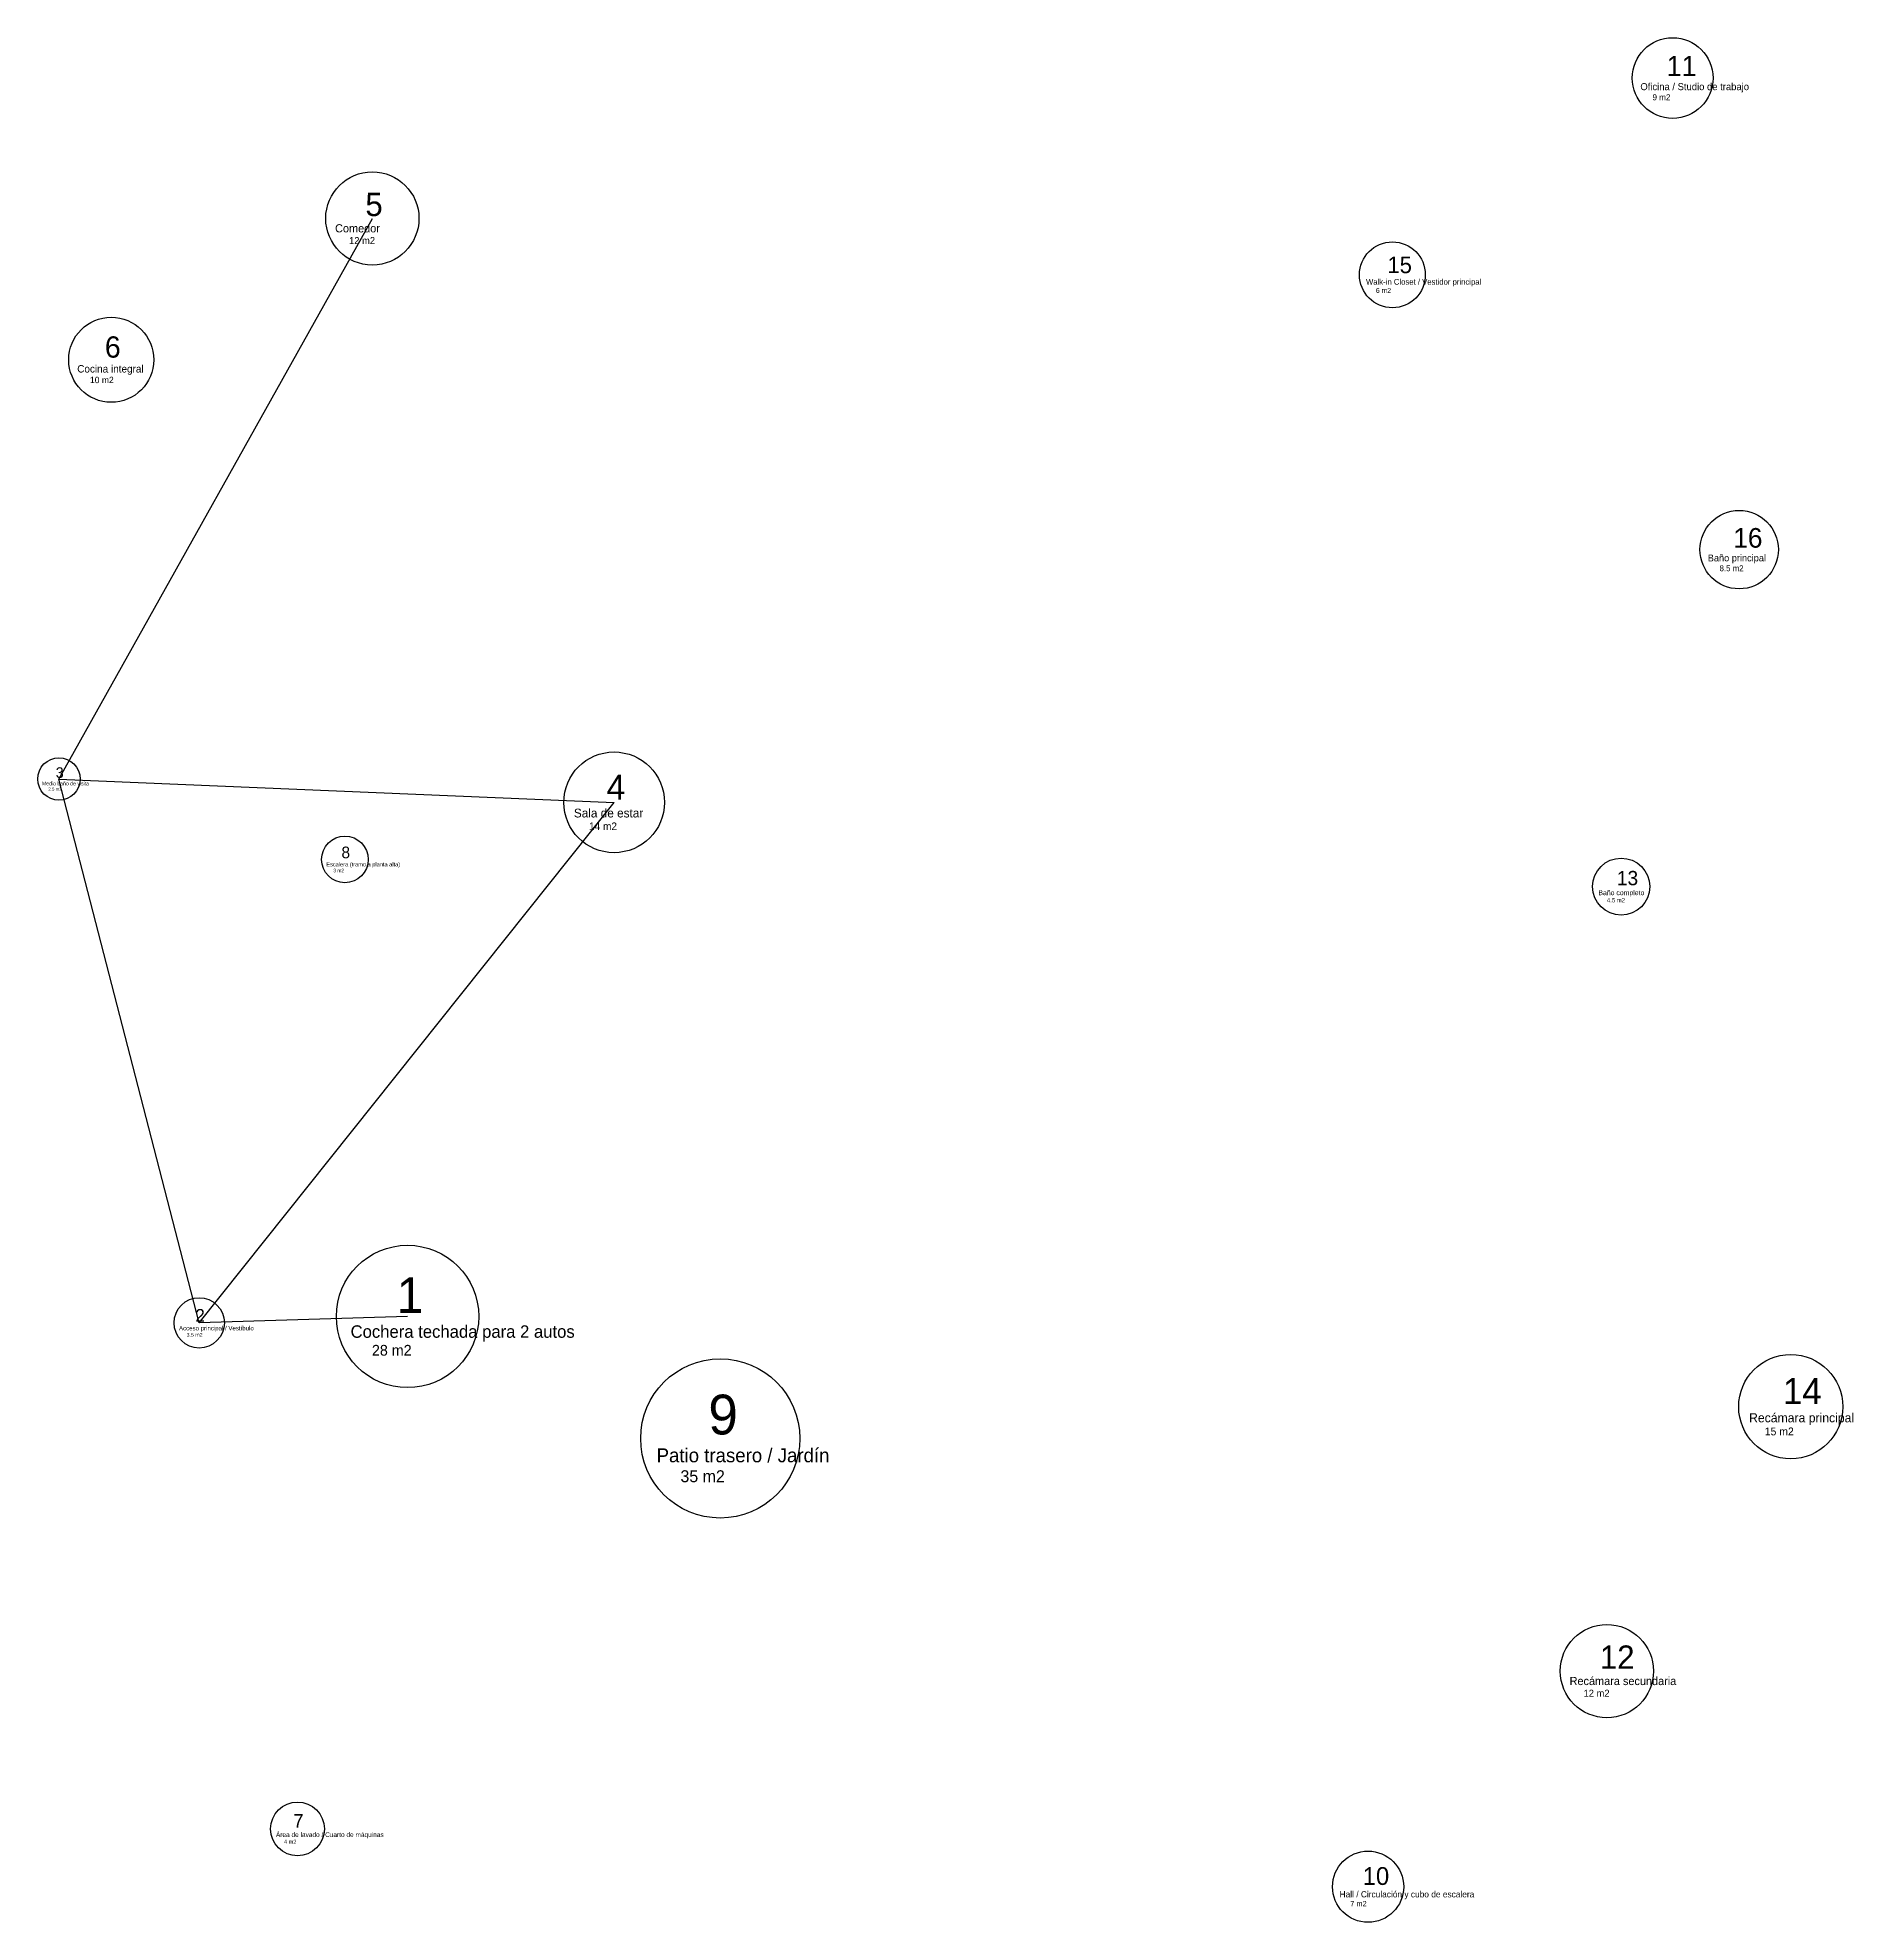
# Model space of a CAD drawing. Header units: metres. Extents: x 0 to 76146, y 0 to 79025.
import ezdxf

# ---------------------------------------------------------------- set-up
doc = ezdxf.new("R2010")
doc.units = ezdxf.units.M

msp = doc.modelspace()

# ---------------------------------------------------------------- linework, layer by layer
at = {"layer": 'ADYACENCIAS'}
for p, q in [((892.06, 47940.53), (14035.78, 71447.16)), ((6773.33, 25135.81), (892.06, 47940.53)), ((892.06, 47940.53), (24175.83, 46961.76)), ((6773.33, 25135.81), (24175.83, 46961.76)), ((15511.13, 25405.57), (6773.33, 25135.81))]:
    msp.add_line(p, q, dxfattribs=at)
at = {"layer": 'ESPACIOS'}
for centre, radius in [((68568.76, 77332.13), 1692.57), ((14035.78, 71447.16), 1954.41), ((56814.45, 69081.82), 1381.98), ((3085.6, 65519.9), 1784.12), ((71358.06, 57558.82), 1644.88), ((24175.83, 46961.76), 2111), ((892.06, 47940.53), 892.06), ((12885.66, 44568.7), 977.21), ((66410.84, 43427.38), 1196.83), ((15511.13, 25405.57), 2985.41), ((6773.33, 25135.81), 1055.5), ((73522.82, 21621.03), 2185.1), ((28626.42, 20290.01), 3337.79), ((65810.34, 10533.73), 1954.41), ((10895.89, 3915.22), 1128.38), ((55795.33, 1492.71), 1492.71)]:
    msp.add_circle(centre, radius, dxfattribs=at)

# ---------------------------------------------------------------- texts
at = {"layer": 'TEXTOS'}
for s, height, p in [('11', 846.28, (68314.88, 77416.76)), ('Oficina / Studio de trabajo', 296.2, (67214.71, 76824.36)), ('9 m2', 253.89, (67722.48, 76401.22)), ('5', 977.21, (13742.61, 71544.88)), ('Comedor', 342.02, (12472.25, 70860.84)), ('12 m2', 293.16, (13058.57, 70372.24)), ('15', 690.99, (56607.15, 69150.92)), ('Walk-in Closet / Vestidor principal', 241.85, (55708.87, 68667.23)), ('6 m2', 207.3, (56123.46, 68321.74)), ('6', 892.06, (2817.98, 65609.1)), ('Cocina integral', 312.22, (1658.3, 64984.66)), ('10 m2', 267.62, (2193.54, 64538.63)), ('16', 822.44, (71111.33, 57641.06)), ('Baño principal', 287.85, (70042.15, 57065.35)), ('8.5 m2', 246.73, (70535.62, 56654.13)), ('3', 446.03, (758.25, 47985.13)), ('Medio baño de visita', 156.11, (178.41, 47672.91)), ('2.5 m2', 133.81, (446.03, 47449.89)), ('4', 1055.5, (23859.18, 47067.31)), ('Sala de estar', 369.43, (22487.03, 46328.46)), ('14 m2', 316.65, (23120.33, 45800.71)), ('8', 488.6, (12739.08, 44617.56)), ('Escalera (tramo a planta alta)', 171.01, (12103.89, 44275.54)), ('3 m2', 146.58, (12397.06, 44031.24)), ('13', 598.41, (66231.31, 43487.22)), ('Baño completo', 209.44, (65453.38, 43068.33)), ('4.5 m2', 179.52, (65812.42, 42769.12)), ('1', 1492.71, (15063.32, 25554.84)), ('2', 527.75, (6615, 25188.58)), ('Acceso principal / Vestíbulo', 184.71, (5928.93, 24819.16)), ('3.5 m2', 158.33, (6245.58, 24555.28)), ('Cochera techada para 2 autos', 522.45, (13122.8, 24509.94)), ('28 m2', 447.81, (14018.42, 23763.59)), ('9', 1668.9, (28125.75, 20456.9)), ('14', 1092.55, (73195.06, 21730.29)), ('Recámara principal', 382.39, (71774.75, 20965.5)), ('15 m2', 327.76, (72430.27, 20419.23)), ('Patio trasero / Jardín', 584.11, (25956.19, 19288.67)), ('35 m2', 500.67, (26957.53, 18454.22)), ('12', 977.21, (65517.18, 10631.45)), ('Recámara secundaria', 342.02, (64246.81, 9947.4)), ('12 m2', 293.16, (64833.14, 9458.8)), ('7', 564.19, (10726.63, 3971.64)), ('Área de lavado / Cuarto de máquinas', 197.47, (9993.19, 3576.71)), ('4 m2', 169.26, (10331.7, 3294.61)), ('10', 746.35, (55571.42, 1567.34)), ('Hall / Circulación y cubo de escalera', 261.22, (54601.17, 1044.89)), ('7 m2', 223.91, (55048.98, 671.72))]:
    msp.add_text(s, height=height, dxfattribs=at).set_placement(p)

doc.saveas('drawing.dxf')
